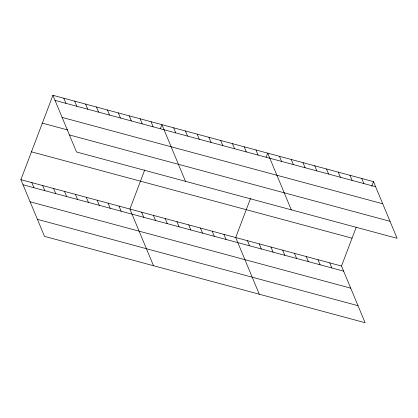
<?xml version="1.0" encoding="UTF-8"?>
<svg xmlns="http://www.w3.org/2000/svg" width="418" height="418" viewBox="0 0 418 418"><rect width="100%" height="100%" fill="white"/><g stroke="black" fill="none" stroke-linecap="round" stroke-linejoin="round"><path stroke-width="0.63" d="M356.141 227.413L341.496 266.026L365.092 322.712L44.496 236.363L20.9 179.677L52.908 95.288L373.504 181.637L397.1 238.323L76.504 151.974L52.908 95.288M144.774 169.828L129.904 209.037L153.5 265.723M160.371 128.707L161.912 124.648L185.508 181.334M250.57 198.325L235.7 237.529L259.296 294.22M266.167 157.199L267.708 153.14L291.304 209.831M371.743 186.276L373.504 181.637M55.03 100.393L375.625 186.736M62.12 117.416L382.716 203.759M42.343 123.138L67.779 129.988M69.419 134.951L390.015 221.3M31.465 151.828L352.06 238.176M20.9 179.677L341.496 266.026M23.027 184.782L343.622 271.125M30.112 201.805L350.707 288.148M37.411 219.34L358.007 305.689M361.748 178.47L363.874 183.57M349.991 175.304L352.118 180.404M338.235 172.138L340.362 177.242M326.484 168.971L328.605 174.076M314.728 165.805L316.849 170.91M302.972 162.639L305.098 167.743M291.215 159.472L293.342 164.577M329.739 262.859L331.866 267.959M279.459 156.306L281.586 161.411M317.983 259.693L320.11 264.793M306.232 256.527L308.353 261.626M255.952 149.973L258.073 155.078M294.476 253.36L296.597 258.46M244.196 146.807L246.322 151.912M282.72 250.194L284.846 255.299M232.439 143.64L234.566 148.745M270.963 247.028L273.09 252.132M220.683 140.474L222.81 145.579M259.207 243.861L261.334 248.966M208.932 137.308L211.053 142.413M247.456 240.695L249.577 245.8M197.176 134.147L199.297 139.246M185.42 130.98L187.546 136.08M223.944 234.362L226.07 239.467M173.663 127.814L175.79 132.914M212.187 231.196L214.314 236.301M200.431 228.029L202.558 233.134M151.008 121.711L153.134 126.816M188.68 224.863L190.801 229.968M140.108 118.775L142.235 123.88M176.924 221.697L179.045 226.802M129.209 115.838L131.336 120.943M165.167 218.53L167.294 223.635M118.31 112.902L120.431 118.007M153.411 215.364L155.538 220.469M107.41 109.965L109.532 115.07M141.66 212.203L143.782 217.303M96.506 107.029L98.632 112.134M85.606 104.098L87.733 109.197M119.005 206.1L121.126 211.2M74.707 101.161L76.834 106.261M108.1 203.164L110.227 208.268M63.808 98.225L65.934 103.33M97.201 200.227L99.327 205.332M86.301 197.291L88.428 202.396M75.402 194.354L77.523 199.459M64.503 191.418L66.624 196.523M53.603 188.481L55.725 193.586M42.699 185.55L44.825 190.65M31.799 182.614L33.926 187.713"/></g></svg>
